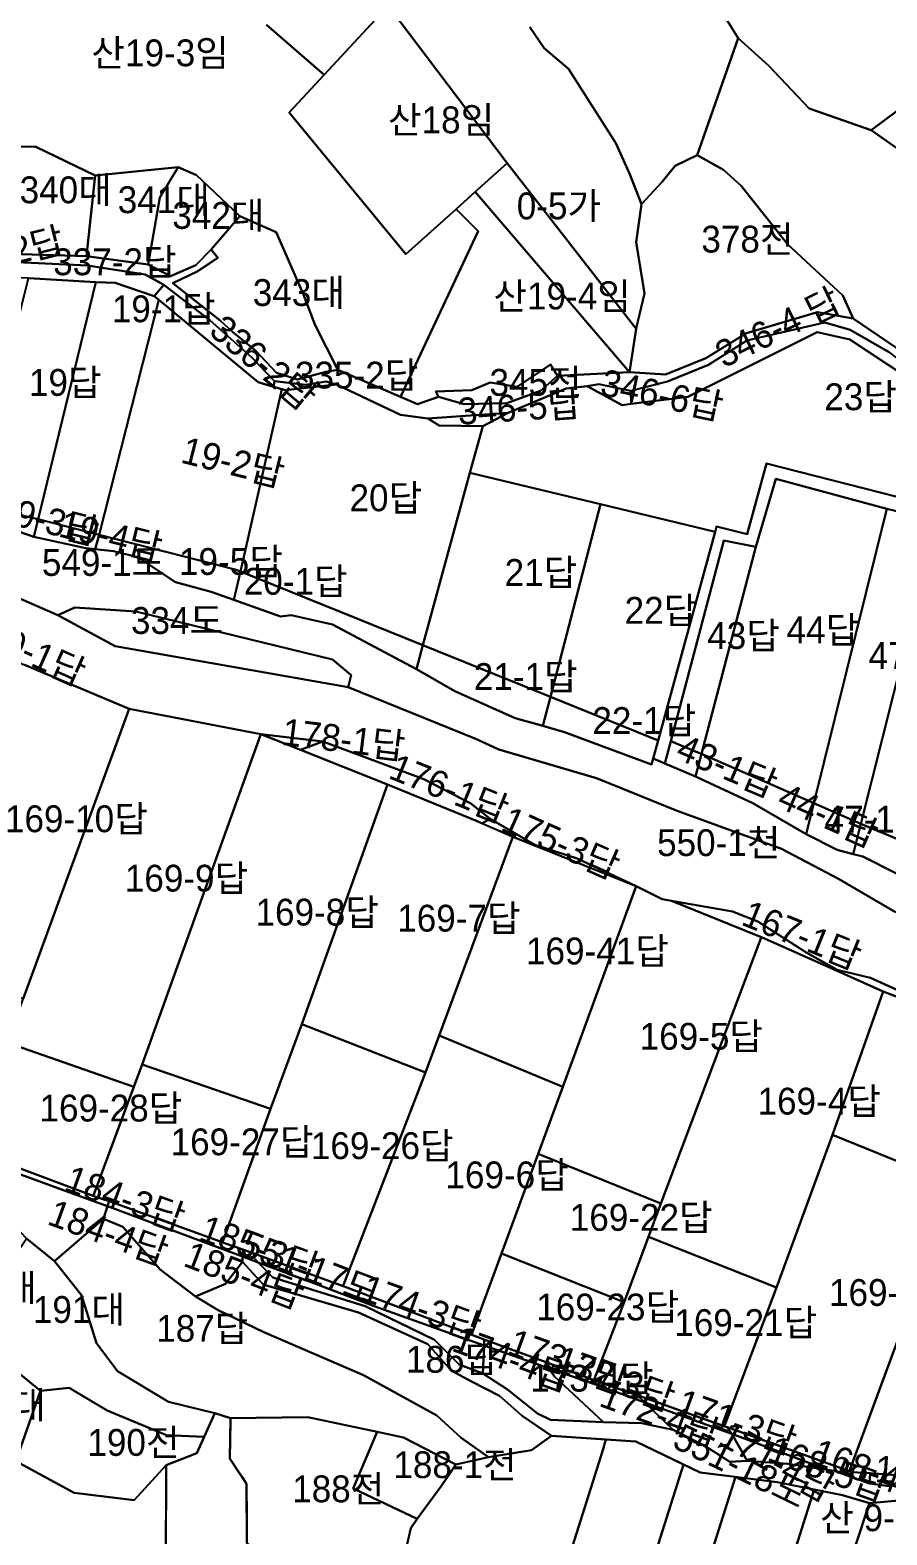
# Model space of a CAD drawing. Header units: metres. Extents: x 425810 to 429904, y 275710 to 280356.
# Drawn here: x 428455.6 to 428615.4, y 279090.5 to 279371 of the extents above; entities that cross this region are included whole.
import ezdxf

# ---------------------------------------------------------------- set-up
doc = ezdxf.new("R2010")
doc.units = ezdxf.units.M
doc.layers.add('00_지번', color=6, linetype='Continuous')
doc.layers.add('00_지적', color=6, linetype='Continuous')
doc.styles.get("Standard").update_dxf_attribs({"font": ''})
doc.styles.get('Standard').set_extended_font_data('Gulim')

msp = doc.modelspace()

# ---------------------------------------------------------------- linework, layer by layer
at = {"layer": '00_지적', "linetype": 'Continuous', "flags": 128}
for points in [[(428548.86, 279371.55), (428551.48, 279367.61), (428556.05, 279363.78), (428564.84, 279349.9), (428567.4, 279344.23), (428569.62, 279338.54), (428568.68, 279331.47), (428570.22, 279321.89), (428568.67, 279315.36), (428568.66, 279315.31), (428544.62, 279346.15), (428522.42, 279375.51), (428510.46, 279362.65), (428499.73, 279371.98)], [(428499.73, 279371.98), (428510.46, 279362.65), (428503.94, 279355.65), (428525.69, 279329.2), (428535.09, 279337.62), (428539.2, 279333.49), (428524.69, 279302.62), (428513.06, 279307.68), (428508.81, 279315.98), (428506.54, 279321.79), (428501.53, 279333.3), (428494.78, 279336.32), (428486.65, 279343.94), (428483.27, 279345.44), (428467.8, 279343.86), (428456.74, 279349.21), (428443.25, 279349.27)], [(428584.63, 279374.4), (428587.65, 279369.47), (428580.06, 279347.64), (428575.95, 279345.71), (428573.5, 279342.7), (428569.62, 279338.54), (428567.4, 279344.23), (428564.84, 279349.9), (428556.05, 279363.78), (428551.48, 279367.61), (428548.86, 279371.55)], [(428624.34, 279361.17), (428612.47, 279352.34), (428600.89, 279356.37), (428593.31, 279364.37), (428587.65, 279369.47), (428584.63, 279374.4)], [(428452.01, 279329.3), (428466.15, 279328.86), (428477.69, 279327.26), (428481.8, 279325.09), (428486.54, 279327.19), (428489.43, 279330.07), (428490.64, 279328.54), (428486.83, 279325.99), (428482.25, 279323.78), (428491.07, 279316.83), (428493.42, 279314.72), (428497.75, 279311.17), (428501.6, 279307.12), (428505.48, 279305.83), (428510.78, 279307.3), (428513.06, 279307.68), (428524.69, 279302.62), (428527.87, 279301.24), (428531.82, 279302.59), (428536.59, 279301.23), (428544.53, 279301.42), (428550.81, 279303.75), (428554.01, 279306.55), (428567.43, 279307.24), (428574.12, 279306.8), (428581.64, 279309.85), (428589.2, 279314.48), (428602.47, 279318.42), (428609.1, 279317.19), (428617.09, 279311.83)], [(428615.7, 279311.02), (428608.56, 279315.11), (428603.86, 279316.49), (428589.27, 279313.11), (428582.13, 279308.57), (428574.47, 279305.49), (428567.64, 279303.76), (428561.67, 279304.95), (428559.49, 279304.63), (428555.62, 279304.15), (428544.81, 279299.61), (428529.82, 279298.59), (428524.73, 279299.27), (428512.77, 279304.9), (428510.83, 279305.46), (428507.04, 279304.87), (428501.21, 279305.56), (428497.01, 279309.97), (428489.25, 279316.87), (428480.61, 279323.49), (428477.09, 279325.4), (428466.33, 279327.09), (428451.89, 279327.81)], [(428624.78, 279279.51), (428615.4, 279281.75), (428594.71, 279287.35), (428590.94, 279274.68), (428584.98, 279275.85), (428575.1, 279238.44), (428574, 279234.28), (428571.84, 279235.21), (428572.76, 279238.57), (428583.4, 279277.46), (428583.62, 279278.44), (428589.38, 279277.02), (428592.94, 279290.22), (428620.23, 279283.2)], [(428444.34, 279280.68), (428456.32, 279276.53), (428466.06, 279274.42), (428467.81, 279274.22), (428471.18, 279273.83), (428475.73, 279272.71), (428482.73, 279268.04), (428489.4, 279266.29), (428493.64, 279264.75), (428502.34, 279261.67), (428504.34, 279261.91), (428512.04, 279260.2), (428527.67, 279251.82), (428534.86, 279247.77), (428546.08, 279242.71), (428551.28, 279241.26), (428555.31, 279240.13), (428571.52, 279234.06), (428571.84, 279235.21), (428574, 279234.28), (428579.73, 279231.82), (428590.39, 279226.86), (428600.38, 279221.09), (428606.16, 279218.15), (428609.14, 279217.38), (428610.9, 279216.93), (428623.12, 279210.79)], [(428617.02, 279206.54), (428606.36, 279212.74), (428595.76, 279218.37), (428576.29, 279225.47), (428561.23, 279231.51), (428543.02, 279236.88), (428538.88, 279238.81), (428514.98, 279248.47), (428515.52, 279250.72), (428512.02, 279253.66), (428475.36, 279262.6), (428463.96, 279263.37), (428460.82, 279261.94), (428452.45, 279265.6)], [(428452.45, 279265.6), (428460.82, 279261.94), (428471.53, 279256.12), (428514.98, 279248.47), (428538.88, 279238.81), (428543.02, 279236.88), (428561.23, 279231.51), (428576.29, 279225.47), (428595.76, 279218.37), (428606.36, 279212.74), (428617.02, 279206.54)], [(428625.35, 279188.42), (428612.38, 279194.31), (428606.16, 279195.8), (428600.5, 279198.98), (428591.35, 279204.84), (428586.61, 279206.65), (428575.24, 279208.66), (428573.49, 279208.95), (428568.63, 279211.37), (428557.64, 279216.54), (428549.78, 279219.09), (428541.45, 279223.97), (428537.85, 279226.8), (428529.05, 279231.37), (428510.21, 279238.37), (428498.67, 279239.73), (428474.13, 279244.45), (428454.6, 279252.63)], [(428621.76, 279097.26), (428612.18, 279096.35), (428607.1, 279097.9), (428594.93, 279100.28), (428580.61, 279102.09), (428568.6, 279107.88), (428552.87, 279108.93), (428547.37, 279112.63), (428543.18, 279116.38), (428537.94, 279119.04), (428534.18, 279121.11), (428529.82, 279126.04), (428516.87, 279131.94), (428499.13, 279137.16), (428495.23, 279141.34), (428495.25, 279142.34), (428498.18, 279141.23), (428500.94, 279138.47), (428518.14, 279133.13), (428531.07, 279126.8), (428535.66, 279122.22), (428540.04, 279120.53), (428544.65, 279117.55), (428550.29, 279113.07), (428552.69, 279111.93), (428562.55, 279111.49), (428569.63, 279111.29), (428575.56, 279110.08), (428581.44, 279107.09), (428586.1, 279104.07), (428589.35, 279104.26), (428596.91, 279103.73), (428604.33, 279102.62), (428605.59, 279102.4), (428612.19, 279100.06), (428615.9, 279099.55)], [(428569.51, 278861.27), (428558.7, 278897.63), (428558.15, 278944.94), (428576.7, 278994.8), (428589.1, 279026.66), (428612.18, 279096.35), (428621.76, 279097.26)]]:
    msp.add_lwpolyline(points, dxfattribs=at)
for points in [[(428544.62, 279346.15), (428538.66, 279340.81), (428535.09, 279337.62), (428525.69, 279329.2), (428503.94, 279355.65), (428510.46, 279362.65), (428522.42, 279375.51), (428544.62, 279346.15)], [(428612.47, 279352.34), (428624.98, 279343.57), (428629.65, 279339.56), (428634.67, 279331.87), (428636.11, 279326.08), (428640.52, 279322.66), (428645.4, 279320.87), (428639.82, 279315.08), (428635.53, 279309.41), (428629.68, 279303.88), (428627.5, 279304.23), (428623.86, 279306.95), (428617.09, 279311.83), (428609.1, 279317.19), (428607.17, 279321.51), (428596.96, 279331.02), (428588.25, 279341.94), (428584.91, 279344.95), (428580.06, 279347.64), (428587.65, 279369.47), (428593.31, 279364.37), (428600.89, 279356.37), (428612.47, 279352.34)], [(428612.47, 279352.34), (428624.34, 279361.17), (428630.27, 279366.39), (428637.42, 279366.84), (428641.58, 279364.27), (428639.16, 279360.43), (428642.46, 279356.72), (428642.41, 279347.78), (428643.47, 279343.96), (428642.44, 279341.67), (428640.04, 279338.74), (428634.67, 279331.87), (428629.65, 279339.56), (428624.98, 279343.57), (428612.47, 279352.34)], [(428443.25, 279349.27), (428456.74, 279349.21), (428467.8, 279343.86), (428466.15, 279328.86), (428452.01, 279329.3), (428441.38, 279328.83), (428442.6, 279344.67), (428443.25, 279349.27)], [(428569.62, 279338.54), (428573.5, 279342.7), (428575.95, 279345.71), (428580.06, 279347.64), (428584.91, 279344.95), (428588.25, 279341.94), (428596.96, 279331.02), (428607.17, 279321.51), (428609.1, 279317.19), (428602.47, 279318.42), (428589.2, 279314.48), (428581.64, 279309.85), (428574.12, 279306.8), (428567.43, 279307.24), (428568.66, 279315.31), (428568.67, 279315.36), (428570.22, 279321.89), (428568.68, 279331.47), (428569.62, 279338.54)], [(428467.8, 279343.86), (428483.27, 279345.44), (428479.86, 279339.8), (428477.69, 279327.26), (428466.15, 279328.86), (428467.8, 279343.86)], [(428483.27, 279345.44), (428486.65, 279343.94), (428494.78, 279336.32), (428489.43, 279330.07), (428486.54, 279327.19), (428481.8, 279325.09), (428477.69, 279327.26), (428479.86, 279339.8), (428483.27, 279345.44)], [(428538.66, 279340.81), (428544.62, 279346.15), (428568.66, 279315.31), (428567.43, 279307.24), (428538.66, 279340.81)], [(428535.09, 279337.62), (428538.66, 279340.81), (428567.43, 279307.24), (428554.01, 279306.55), (428552.71, 279308.63), (428546.48, 279304.46), (428541.45, 279305.32), (428538.03, 279303.84), (428531.31, 279303.59), (428531.82, 279302.59), (428527.87, 279301.24), (428524.69, 279302.62), (428539.2, 279333.49), (428535.09, 279337.62)], [(428489.43, 279330.07), (428494.78, 279336.32), (428501.53, 279333.3), (428506.54, 279321.79), (428508.81, 279315.98), (428513.06, 279307.68), (428510.78, 279307.3), (428505.48, 279305.83), (428501.6, 279307.12), (428497.75, 279311.17), (428493.42, 279314.72), (428491.07, 279316.83), (428482.25, 279323.78), (428486.83, 279325.99), (428490.64, 279328.54), (428489.43, 279330.07)], [(428451.83, 279324.84), (428451.89, 279327.81), (428466.33, 279327.09), (428477.09, 279325.4), (428480.61, 279323.49), (428478.78, 279321.38), (428471.49, 279323.85), (428467.91, 279324.02), (428455.37, 279324.72), (428451.83, 279324.84)], [(428455.37, 279324.72), (428467.91, 279324.02), (428457.13, 279279.82), (428444.84, 279282.7), (428455.37, 279324.72)], [(428478.78, 279321.38), (428479.68, 279320.68), (428468.5, 279276.92), (428457.13, 279279.82), (428467.91, 279324.02), (428471.49, 279323.85), (428478.78, 279321.38)], [(428478.78, 279321.38), (428480.61, 279323.49), (428489.25, 279316.87), (428497.01, 279309.97), (428501.21, 279305.56), (428501.02, 279304.5), (428498.16, 279305.36), (428479.68, 279320.68), (428478.78, 279321.38)], [(428468.5, 279276.92), (428479.68, 279320.68), (428498.16, 279305.36), (428501.02, 279304.5), (428502.59, 279304.03), (428494.85, 279270.06), (428493.87, 279270.45), (428468.5, 279276.92)], [(428625.34, 279301.3), (428622.6, 279303.99), (428608.5, 279313.29), (428602.43, 279314.7), (428588.46, 279307.71), (428578.3, 279302.63), (428567.75, 279301.3), (428567.64, 279303.76), (428574.47, 279305.49), (428582.13, 279308.57), (428589.27, 279313.11), (428603.86, 279316.49), (428608.56, 279315.11), (428615.7, 279311.02), (428622.74, 279305.65), (428627.47, 279302.98), (428625.34, 279301.3)], [(428567.75, 279301.3), (428578.3, 279302.63), (428588.46, 279307.71), (428602.43, 279314.7), (428608.5, 279313.29), (428622.6, 279303.99), (428625.34, 279301.3), (428624.86, 279296.52), (428620.23, 279283.2), (428592.94, 279290.22), (428589.38, 279277.02), (428583.62, 279278.44), (428583.4, 279277.46), (428562.02, 279282.62), (428537.67, 279288.47), (428540.05, 279297.13), (428544.81, 279299.61), (428555.62, 279304.15), (428559.49, 279304.63), (428566.02, 279301.08), (428567.75, 279301.3)], [(428554.01, 279306.55), (428550.81, 279303.75), (428544.53, 279301.42), (428536.59, 279301.23), (428531.82, 279302.59), (428531.31, 279303.59), (428538.03, 279303.84), (428541.45, 279305.32), (428546.48, 279304.46), (428552.71, 279308.63), (428554.01, 279306.55)], [(428512.77, 279304.9), (428524.73, 279299.27), (428529.82, 279298.59), (428531.93, 279297.27), (428540.05, 279297.13), (428537.67, 279288.47), (428528.89, 279256.3), (428494.85, 279270.06), (428502.59, 279304.03), (428503.25, 279303.84), (428512.77, 279304.9)], [(428502.59, 279304.03), (428501.02, 279304.5), (428501.21, 279305.56), (428507.04, 279304.87), (428510.83, 279305.46), (428512.77, 279304.9), (428503.25, 279303.84), (428502.59, 279304.03)], [(428567.64, 279303.76), (428567.75, 279301.3), (428566.02, 279301.08), (428559.49, 279304.63), (428561.67, 279304.95), (428567.64, 279303.76)], [(428544.81, 279299.61), (428540.05, 279297.13), (428531.93, 279297.27), (428529.82, 279298.59), (428544.81, 279299.61)], [(428562.02, 279282.62), (428552.69, 279246.68), (428528.89, 279256.3), (428537.67, 279288.47), (428562.02, 279282.62)], [(428590.94, 279274.68), (428594.71, 279287.35), (428615.4, 279281.75), (428601.8, 279226.85), (428580.84, 279236.05), (428590.94, 279274.68)], [(428444.34, 279280.68), (428444.84, 279282.7), (428457.13, 279279.82), (428456.32, 279276.53), (428444.34, 279280.68)], [(428562.02, 279282.62), (428583.4, 279277.46), (428572.76, 279238.57), (428552.69, 279246.68), (428562.02, 279282.62)], [(428457.13, 279279.82), (428468.5, 279276.92), (428467.81, 279274.22), (428466.06, 279274.42), (428456.32, 279276.53), (428457.13, 279279.82)], [(428624.78, 279279.51), (428610.57, 279223.03), (428601.8, 279226.85), (428615.4, 279281.75), (428624.78, 279279.51)], [(428638.48, 279276.03), (428624.62, 279217.17), (428610.57, 279223.03), (428624.78, 279279.51), (428638.48, 279276.03)], [(428468.5, 279276.92), (428493.87, 279270.45), (428494.85, 279270.06), (428493.64, 279264.75), (428489.4, 279266.29), (428482.73, 279268.04), (428475.73, 279272.71), (428471.18, 279273.83), (428467.81, 279274.22), (428468.5, 279276.92)], [(428575.1, 279238.44), (428584.98, 279275.85), (428590.94, 279274.68), (428580.84, 279236.05), (428580.18, 279236.33), (428575.1, 279238.44)], [(428493.64, 279264.75), (428494.85, 279270.06), (428528.89, 279256.3), (428527.67, 279251.82), (428512.04, 279260.2), (428504.34, 279261.91), (428502.34, 279261.67), (428493.64, 279264.75)], [(428460.82, 279261.94), (428463.96, 279263.37), (428475.36, 279262.6), (428512.02, 279253.66), (428515.52, 279250.72), (428514.98, 279248.47), (428471.53, 279256.12), (428460.82, 279261.94)], [(428527.67, 279251.82), (428528.89, 279256.3), (428552.69, 279246.68), (428551.28, 279241.26), (428546.08, 279242.71), (428534.86, 279247.77), (428527.67, 279251.82)], [(428452.56, 279253.54), (428453.16, 279253.28), (428454.6, 279252.63), (428474.13, 279244.45), (428454.38, 279190.39), (428431.62, 279198.45), (428452.56, 279253.54)], [(428552.69, 279246.68), (428572.76, 279238.57), (428571.84, 279235.21), (428571.52, 279234.06), (428555.31, 279240.13), (428551.28, 279241.26), (428552.69, 279246.68)], [(428498.67, 279239.73), (428476.55, 279178.14), (428474.98, 279173.96), (428451.47, 279182.18), (428451.86, 279183.28), (428454.38, 279190.39), (428474.13, 279244.45), (428498.67, 279239.73)], [(428506.04, 279236.8), (428522.26, 279230.32), (428506.31, 279185.69), (428500.48, 279169.88), (428476.55, 279178.14), (428498.67, 279239.73), (428506.04, 279236.8)], [(428498.67, 279239.73), (428510.21, 279238.37), (428506.04, 279236.8), (428498.67, 279239.73)], [(428522.26, 279230.32), (428506.04, 279236.8), (428510.21, 279238.37), (428529.05, 279231.37), (428537.85, 279226.8), (428541.45, 279223.97), (428539.88, 279223.11), (428539, 279223.49), (428522.26, 279230.32)], [(428580.84, 279236.05), (428579.73, 279231.82), (428574, 279234.28), (428575.1, 279238.44), (428580.18, 279236.33), (428580.84, 279236.05)], [(428579.73, 279231.82), (428580.84, 279236.05), (428601.8, 279226.85), (428600.38, 279221.09), (428590.39, 279226.86), (428579.73, 279231.82)], [(428522.26, 279230.32), (428539, 279223.49), (428545.39, 279220.72), (428545.66, 279220.61), (428531.95, 279183.58), (428529.38, 279176.68), (428506.31, 279185.69), (428522.26, 279230.32)], [(428610.57, 279223.03), (428609.14, 279217.38), (428606.16, 279218.15), (428600.38, 279221.09), (428601.8, 279226.85), (428610.57, 279223.03)], [(428539.88, 279223.11), (428541.45, 279223.97), (428549.78, 279219.09), (428557.64, 279216.54), (428568.63, 279211.37), (428545.66, 279220.61), (428545.39, 279220.72), (428539.88, 279223.11)], [(428568.63, 279211.37), (428555.01, 279174.02), (428531.95, 279183.58), (428545.66, 279220.61), (428568.63, 279211.37)], [(428609.14, 279217.38), (428610.57, 279223.03), (428624.62, 279217.17), (428623.12, 279210.79), (428610.9, 279216.93), (428609.14, 279217.38)], [(428575.24, 279208.66), (428591.55, 279202.08), (428592, 279201.88), (428591.9, 279201.62), (428573.25, 279152.23), (428550.37, 279161.49), (428555.01, 279174.02), (428568.63, 279211.37), (428573.49, 279208.95), (428575.24, 279208.66)], [(428592, 279201.88), (428591.55, 279202.08), (428575.24, 279208.66), (428586.61, 279206.65), (428591.35, 279204.84), (428600.5, 279198.98), (428606.16, 279195.8), (428612.38, 279194.31), (428625.35, 279188.42), (428625.17, 279187.75), (428624.53, 279188), (428614.71, 279191.76), (428605.71, 279195.79), (428592, 279201.88)], [(428592, 279201.88), (428605.71, 279195.79), (428614.71, 279191.76), (428605.26, 279165.02), (428594.84, 279136.6), (428570.94, 279146.05), (428573.25, 279152.23), (428591.9, 279201.62), (428592, 279201.88)], [(428614.71, 279191.76), (428624.53, 279188), (428637.74, 279182.87), (428638.03, 279182.75), (428628.06, 279155.81), (428605.26, 279165.02), (428614.71, 279191.76)], [(428529.38, 279176.68), (428514.1, 279137.06), (428514, 279136.81), (428497.57, 279142.83), (428495.33, 279143.67), (428492.07, 279144.8), (428491.49, 279145.01), (428491.62, 279145.37), (428500.48, 279169.88), (428506.31, 279185.69), (428529.38, 279176.68)], [(428451.47, 279182.18), (428474.98, 279173.96), (428467.57, 279154.12), (428467.4, 279153.66), (428445.98, 279161.66), (428444.46, 279162.19), (428444.11, 279162.32), (428450.97, 279180.75), (428451.47, 279182.18)], [(428531.95, 279183.58), (428555.01, 279174.02), (428550.37, 279161.49), (428543.55, 279142.92), (428538.17, 279128.24), (428538, 279127.77), (428514.7, 279136.56), (428514, 279136.81), (428514.1, 279137.06), (428529.38, 279176.68), (428531.95, 279183.58)], [(428638.06, 279107.55), (428617.12, 279101.6), (428612.29, 279101.96), (428608.94, 279102.17), (428608.43, 279102.35), (428608.51, 279102.57), (428624.08, 279144.78), (428628.06, 279155.81), (428638.03, 279182.75), (428642.73, 279180.82), (428661.71, 279172.92), (428655.95, 279157.75), (428647.64, 279135.38), (428638.06, 279107.55)], [(428474.98, 279173.96), (428476.55, 279178.14), (428500.48, 279169.88), (428491.62, 279145.37), (428491.49, 279145.01), (428470.38, 279152.66), (428467.84, 279153.5), (428467.4, 279153.66), (428467.57, 279154.12), (428474.98, 279173.96)], [(428605.26, 279165.02), (428628.06, 279155.81), (428624.08, 279144.78), (428608.51, 279102.57), (428608.43, 279102.35), (428585.6, 279110.57), (428585.08, 279110.75), (428585.17, 279110.97), (428594.84, 279136.6), (428605.26, 279165.02)], [(428445.98, 279161.66), (428467.4, 279153.66), (428467.84, 279153.5), (428470.38, 279152.66), (428470.1, 279151.77), (428467.46, 279152.7), (428445, 279160.91), (428445.98, 279161.66)], [(428442.51, 279158.89), (428445, 279160.91), (428467.46, 279152.7), (428470.1, 279151.77), (428469.34, 279149.41), (428460.18, 279141.47), (428454.99, 279145.69), (428442.51, 279158.89)], [(428550.37, 279161.49), (428573.25, 279152.23), (428570.94, 279146.05), (428566.44, 279133.87), (428543.55, 279142.92), (428550.37, 279161.49)], [(428470.1, 279151.77), (428495.25, 279142.34), (428495.23, 279141.34), (428492.06, 279137.26), (428486.49, 279134.88), (428479.92, 279139.92), (428472.97, 279147.91), (428469.34, 279149.41), (428470.1, 279151.77)], [(428470.1, 279151.77), (428470.38, 279152.66), (428491.49, 279145.01), (428492.07, 279144.8), (428495.33, 279143.67), (428495.25, 279142.34), (428470.1, 279151.77)], [(428469.34, 279149.41), (428472.97, 279147.91), (428479.92, 279139.92), (428486.49, 279134.88), (428490.69, 279132.35), (428499.23, 279128.23), (428517.81, 279120.26), (428531.51, 279112.72), (428536.02, 279108.53), (428541.12, 279104.94), (428535.03, 279103.61), (428525.25, 279108.59), (428520.39, 279109.67), (428507.46, 279112.44), (428492.99, 279112.2), (428490.08, 279113.17), (428481.45, 279115.27), (428471.96, 279120.98), (428468.04, 279126.21), (428465.23, 279135.17), (428460.18, 279141.47), (428469.34, 279149.41)], [(428454.99, 279145.69), (428460.18, 279141.47), (428465.23, 279135.17), (428468.04, 279126.21), (428471.96, 279120.98), (428481.45, 279115.27), (428490.08, 279113.17), (428488.1, 279108.74), (428481.1, 279109.04), (428470.04, 279113.64), (428462.95, 279117.88), (428457.56, 279117.3), (428446.42, 279126.42), (428448.6, 279139.05), (428450.72, 279141.05), (428453.6, 279143.64), (428454.99, 279145.69)], [(428570.94, 279146.05), (428594.84, 279136.6), (428585.17, 279110.97), (428585.08, 279110.75), (428568.84, 279116.51), (428561.47, 279119.05), (428560.8, 279119.3), (428560.98, 279119.76), (428566.44, 279133.87), (428570.94, 279146.05)], [(428495.33, 279143.67), (428497.57, 279142.83), (428497.25, 279142.28), (428498.18, 279141.23), (428495.25, 279142.34), (428495.33, 279143.67)], [(428498.18, 279141.23), (428497.25, 279142.28), (428497.57, 279142.83), (428514, 279136.81), (428514.7, 279136.56), (428538, 279127.77), (428538.51, 279127.58), (428540.29, 279126.91), (428540.34, 279125.79), (428519.8, 279133.13), (428508.54, 279137.37), (428498.18, 279141.23)], [(428543.55, 279142.92), (428566.44, 279133.87), (428560.98, 279119.76), (428560.8, 279119.3), (428551.69, 279122.7), (428540.29, 279126.91), (428538.51, 279127.58), (428538, 279127.77), (428538.17, 279128.24), (428543.55, 279142.92)], [(428486.49, 279134.88), (428492.06, 279137.26), (428495.23, 279141.34), (428499.13, 279137.16), (428516.87, 279131.94), (428529.82, 279126.04), (428534.18, 279121.11), (428537.94, 279119.04), (428543.18, 279116.38), (428547.37, 279112.63), (428552.87, 279108.93), (428549.17, 279106.24), (428541.12, 279104.94), (428536.02, 279108.53), (428531.51, 279112.72), (428517.81, 279120.26), (428499.23, 279128.23), (428490.69, 279132.35), (428486.49, 279134.88)], [(428540.34, 279125.79), (428540.04, 279120.53), (428535.66, 279122.22), (428531.07, 279126.8), (428518.14, 279133.13), (428500.94, 279138.47), (428498.18, 279141.23), (428508.54, 279137.37), (428519.8, 279133.13), (428540.34, 279125.79)], [(428431.96, 279128.31), (428433.18, 279130.57), (428439.56, 279125.98), (428446.42, 279126.42), (428457.56, 279117.3), (428452.96, 279104.22), (428442.83, 279093.64), (428424.18, 279112.05), (428426.16, 279114.78), (428425.8, 279119.45), (428427.17, 279123.15), (428431.96, 279128.31)], [(428552.34, 279121.55), (428553.4, 279119.99), (428562.55, 279111.49), (428552.69, 279111.93), (428550.29, 279113.07), (428544.65, 279117.55), (428540.04, 279120.53), (428540.34, 279125.79), (428552.34, 279121.55)], [(428540.29, 279126.91), (428551.69, 279122.7), (428552.34, 279121.55), (428540.34, 279125.79), (428540.29, 279126.91)], [(428552.34, 279121.55), (428551.69, 279122.7), (428560.8, 279119.3), (428561.47, 279119.05), (428568.84, 279116.51), (428570.29, 279115.15), (428562.13, 279118.1), (428552.34, 279121.55)], [(428570.29, 279115.15), (428575.56, 279110.08), (428569.63, 279111.29), (428562.55, 279111.49), (428553.4, 279119.99), (428552.34, 279121.55), (428562.13, 279118.1), (428570.29, 279115.15)], [(428488.1, 279108.74), (428486.75, 279105.72), (428481.05, 279103.49), (428475.04, 279096.94), (428463.84, 279098.3), (428452.96, 279104.22), (428457.56, 279117.3), (428462.95, 279117.88), (428470.04, 279113.64), (428481.1, 279109.04), (428488.1, 279108.74)], [(428568.84, 279116.51), (428585.08, 279110.75), (428585.6, 279110.57), (428586.47, 279109.29), (428570.29, 279115.15), (428568.84, 279116.51)], [(428570.29, 279115.15), (428586.47, 279109.29), (428589.35, 279104.26), (428586.1, 279104.07), (428581.44, 279107.09), (428575.56, 279110.08), (428570.29, 279115.15)], [(428491.46, 279056.92), (428480.86, 279056.7), (428481.04, 279100.5), (428481.05, 279103.49), (428486.75, 279105.72), (428488.1, 279108.74), (428490.08, 279113.17), (428492.99, 279112.2), (428492.99, 279111.59), (428492.92, 279104.73), (428495.24, 279101.21), (428496.03, 279100.01), (428496.05, 279093.67), (428496.06, 279089.06), (428496.96, 279085.17), (428498.42, 279071.61), (428497.82, 279066.17), (428497.8, 279065.93), (428497.8, 279065.93), (428497.77, 279065.94), (428493.73, 279067.21), (428491.25, 279058.55), (428491.46, 279056.92)], [(428520.39, 279109.67), (428515.86, 279099.14), (428527.82, 279093.45), (428526.62, 279091.72), (428523.47, 279078), (428520.15, 279072.1), (428514.44, 279075.7), (428514.28, 279081.73), (428506.37, 279082.21), (428500.6, 279084.49), (428496.06, 279089.06), (428496.03, 279100.01), (428492.92, 279104.73), (428492.99, 279112.2), (428507.46, 279112.44), (428520.39, 279109.67)], [(428520.39, 279109.67), (428525.25, 279108.59), (428535.03, 279103.61), (428532.31, 279099.54), (428527.82, 279093.45), (428515.86, 279099.14), (428520.39, 279109.67)], [(428516.63, 279057.3), (428519.22, 279059.23), (428520.38, 279065.78), (428520.15, 279072.1), (428522.45, 279076.19), (428523.47, 279078), (428526.12, 279089.57), (428526.62, 279091.72), (428527.82, 279093.45), (428532.31, 279099.54), (428533.96, 279102), (428535.03, 279103.61), (428541.12, 279104.94), (428543.07, 279105.26), (428549.17, 279106.24), (428552.87, 279108.93), (428562.99, 279108.26), (428562.43, 279106.27), (428543.21, 279045.5), (428517, 279054.54), (428516.63, 279057.3)], [(428543.21, 279045.5), (428562.43, 279106.27), (428562.99, 279108.26), (428568.6, 279107.88), (428577.46, 279103.61), (428557.52, 279040.56), (428545.45, 279044.72), (428543.21, 279045.5)], [(428585.6, 279110.57), (428608.43, 279102.35), (428608.94, 279102.17), (428612.29, 279101.96), (428612.19, 279100.06), (428605.59, 279102.4), (428604.33, 279102.62), (428586.47, 279109.29), (428585.6, 279110.57)], [(428589.35, 279104.26), (428586.47, 279109.29), (428604.33, 279102.62), (428596.91, 279103.73), (428589.35, 279104.26)], [(428638.06, 279107.55), (428638.64, 279105.47), (428629.69, 279104.71), (428623.38, 279102.89), (428615.9, 279099.55), (428612.19, 279100.06), (428612.29, 279101.96), (428617.12, 279101.6), (428638.06, 279107.55)], [(428481.05, 279103.49), (428480.7, 279018.74), (428465.71, 278961.67), (428450.58, 278932.76), (428408.67, 278943.7), (428426.41, 279016.99), (428428.74, 279078.09), (428432.76, 279080.23), (428437.1, 279084.18), (428442.83, 279093.64), (428452.96, 279104.22), (428463.84, 279098.3), (428475.04, 279096.94), (428481.05, 279103.49)], [(428557.52, 279040.56), (428577.46, 279103.61), (428580.61, 279102.09), (428587.15, 279101.27), (428566.93, 279037.31), (428564.95, 279037.99), (428557.52, 279040.56)], [(428566.93, 279037.31), (428587.15, 279101.27), (428594.93, 279100.28), (428601.85, 279098.93), (428580.84, 279032.51), (428566.93, 279037.31)], [(428580.84, 279032.51), (428601.85, 279098.93), (428607.1, 279097.9), (428612.18, 279096.35), (428589.99, 279029.35), (428589.95, 279029.36), (428580.84, 279032.51)]]:
    msp.add_lwpolyline(points, close=True, dxfattribs=at)

# ---------------------------------------------------------------- texts
at = {"layer": '00_지번'}
for s, p in [('산19-3임', (428467.07, 279364.24)), ('산18임', (428522.37, 279351.75)), ('340대', (428453.7, 279338.7)), ('341대', (428471.98, 279336.86)), ('0-5가', (428546.39, 279335.71)), ('342대', (428482.16, 279333.93)), ('378전', (428580.81, 279329.51)), ('337-2답', (428459.96, 279325.29)), ('343대', (428497.17, 279319.55)), ('산19-4임', (428542.03, 279318.91)), ('19-1답', (428470.89, 279316.53)), ('19답', (428455.43, 279302.8)), ('335-2답', (428505.04, 279304.17)), ('345전', (428541.31, 279302.81)), ('23답', (428603.74, 279300.13)), ('20답', (428515.21, 279281.29)), ('549-1도', (428457.85, 279269.24)), ('19-5답', (428483.41, 279269.42)), ('20-1답', (428495.49, 279265.73)), ('21답', (428544.13, 279267.38)), ('22답', (428566.5, 279260.31)), ('334도', (428474.46, 279258.42)), ('43답', (428581.9, 279255.62)), ('44답', (428596.69, 279256.69)), ('47답', (428612, 279251.89)), ('21-1답', (428538.38, 279247.97)), ('22-1답', (428560.49, 279239.77)), ('169-10답', (428450.96, 279221.46)), ('47-1답', (428603.8, 279221.38)), ('550-1천', (428572.56, 279217.01)), ('169-9답', (428473.31, 279210.39)), ('169-8답', (428497.68, 279204.06)), ('169-7답', (428524.1, 279202.93)), ('169-41답', (428548.12, 279196.82)), ('169-5답', (428569.31, 279180.91)), ('169-28답', (428457.4, 279167.53)), ('169-4답', (428591.28, 279168.82)), ('169-27답', (428481.85, 279161.23)), ('169-26답', (428508, 279160.52)), ('169-6답', (428533.09, 279155.08)), ('169-22답', (428556.28, 279147.15)), ('192대', (428439.7, 279134.02)), ('169-20답', (428604.62, 279133.15)), ('191대', (428456.17, 279129.98)), ('169-23답', (428550.03, 279130.45)), ('187답', (428479.17, 279126.46)), ('169-21답', (428575.77, 279127.54)), ('186답', (428525.73, 279120.7)), ('173-4답', (428548.91, 279117.18)), ('196대', (428441.38, 279112.18)), ('190전', (428466.33, 279105.2)), ('188-1전', (428523.39, 279101.05)), ('188전', (428504.52, 279096.55)), ('산 9-8 임', (428602.96, 279091.16))]:
    msp.add_text(s, height=5, dxfattribs=at).set_placement(p)
for s, rotation, p in [('338-2답', 14, (428440.06, 279324.1)), ('346-4 답', 26, (428585.03, 279307.92)), ('336-2답', 320, (428488.75, 279314.46)), ('346-6답', 348, (428561.73, 279302.97)), ('346-5답', 4, (428535.58, 279297.38)), ('19-2답', 346, (428483.52, 279290.4)), ('19-3답', 346, (428448.94, 279279.57)), ('19-4답', 346, (428460.74, 279276.63)), ('179-1답', 336, (428443.55, 279257.88)), ('178-1답', 353, (428502.41, 279237.75)), ('43-1답', 337, (428575.76, 279235.28)), ('176-1답', 338, (428522.24, 279231.61)), ('44-1답', 336, (428594.65, 279226.26)), ('175-3답', 336, (428543.14, 279221.86)), ('167-1답', 338, (428588, 279204.28)), ('184-3답', 340, (428461.74, 279154.79)), ('184-4답', 340, (428458.61, 279148.44)), ('185-3답', 340, (428486.85, 279145.51)), ('185-4답', 339, (428483.98, 279140.68)), ('551-17도', 339, (428494.59, 279142.71)), ('174-3답', 340, (428516.96, 279134.4)), ('174-4답', 340, (428534.01, 279124.85)), ('173-3답', 340, (428544.37, 279124.31)), ('172-3답', 340, (428553.11, 279121.19)), ('172-4답', 340, (428561.52, 279114.55)), ('171-3답', 340, (428575.76, 279113.1)), ('551-18도', 334, (428575.13, 279106.91)), ('171-4답', 331, (428583.71, 279107.5)), ('168-5답', 340, (428592.87, 279104.4)), ('168-4답', 340, (428601.11, 279103.84)), ('166-4답', 356, (428613.07, 279100.3))]:
    msp.add_text(s, height=5, rotation=rotation, dxfattribs=at).set_placement(p)

doc.saveas('drawing.dxf')
